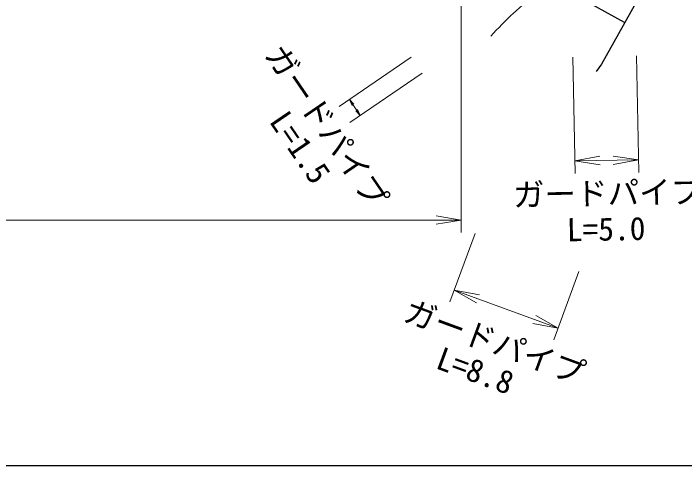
# Model space of a CAD drawing. Units: millimetres, scale not verified. Extents: x 40000 to 680000, y 20000 to 380000.
# Drawn here: x 388674 to 441883, y 205000 to 240856 of the extents above; entities that cross this region are included whole.
import ezdxf
from ezdxf.enums import TextEntityAlignment as Align

# ---------------------------------------------------------------- set-up
doc = ezdxf.new("R2010")
doc.units = ezdxf.units.MM
doc.header["$LTSCALE"] = 1000
for name, color, linetype, lineweight in [('M-BGD', 7, 'Continuous', 25), ('M-STR-HTXT', 7, 'Continuous', 13), ('M-TTL-BAND', 7, 'Continuous', 25)]:
    doc.layers.add(name, color=color, linetype=linetype, lineweight=lineweight)
doc.styles.add('ＭＳ ゴシック', font='')
doc.styles.get('ＭＳ ゴシック').set_extended_font_data('MS Gothic')

# ---------------------------------------------------------------- blocks, each defined once
blk = doc.blocks.new('open_arrow')
at = {"color": 0, "linetype": 'Continuous', "lineweight": -2}
blk.add_lwpolyline([(7.5, 1.25), (0, 0), (7.5, -1.25)], dxfattribs=at)

msp = doc.modelspace()

# ---------------------------------------------------------------- linework, layer by layer
at = {"layer": 'M-BGD'}
msp.add_line((437132, 240129), (431388, 243322), dxfattribs=at)
msp.add_lwpolyline([(447334, 254001), (443683, 248785), (438958, 243413), (435298, 236830), (434878, 236237)], dxfattribs=at)
msp.add_arc((446178, 221477), 26364, 127.0645, 138.2163, dxfattribs=at)
at = {"layer": 'M-STR-HTXT'}
for p, q in [((424180, 241871), (424180, 223473)), ((420216, 237376), (414487, 233463)), ((433022, 237397), (433199, 228157)), ((438068, 237493), (438245, 228253)), ((421078, 236115), (415349, 232202)), ((415313, 234027), (416175, 232766)), ((433180, 229156), (438226, 229253)), ((304022, 224473), (424180, 224473)), ((425271, 223403), (423283, 217976)), ((433497, 220390), (431509, 214962)), ((423627, 218915), (431853, 215901))]:
    msp.add_line(p, q, dxfattribs=at)
at = {"layer": 'M-TTL-BAND'}
msp.add_line((40000, 205000), (579000, 205000), dxfattribs=at)

# ---------------------------------------------------------------- block references
at = {"layer": 'M-STR-HTXT'}
for p, xscale, yscale, rotation in [((415313, 234027), 66.7, 66.7, 304.3), ((416175, 232766), 66.7, 66.7, 124.3), ((433180, 229156), 267, 267, 1.1), ((438226, 229253), 267, 267, 181.1), ((424180, 224473), 267, 267, 180), ((423627, 218915), 267, 267, 339.9), ((431853, 215901), 267, 267, 159.9)]:
    msp.add_blockref('open_arrow', p, dxfattribs=dict(at, xscale=xscale, yscale=yscale, rotation=rotation))

# ---------------------------------------------------------------- texts
at = {"layer": 'M-STR-HTXT', "style": 'ＭＳ ゴシック'}
for rotation, p in [(304.332, (413513, 231921)), (1.093, (435779, 226606)), (339.88, (426826, 214806))]:
    msp.add_text('ガードパイプ', height=1833, rotation=rotation, dxfattribs=at).set_placement(p, align=Align.MIDDLE_CENTER)
for s, rotation, p in [('L=1.5', 304.332, (410203, 229411)), ('L=5.0', 1.093, (435689, 222290)), ('L=8.8', 339.88, (424788, 211157))]:
    msp.add_text(s, height=1833, rotation=rotation, dxfattribs=at).set_placement(p, align=Align.BOTTOM_CENTER)

doc.saveas('drawing.dxf')
